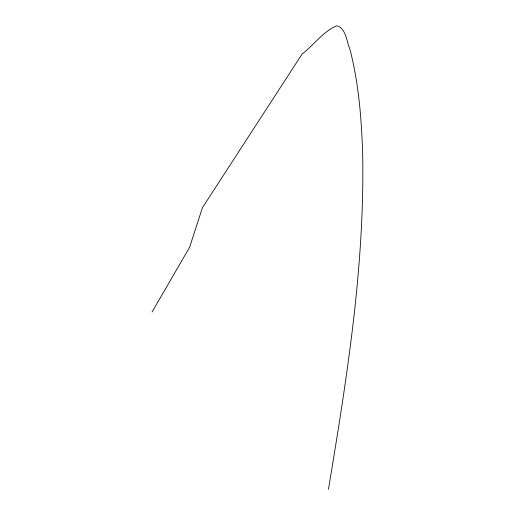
<?xml version="1.0" encoding="UTF-8"?>
<svg xmlns="http://www.w3.org/2000/svg" width="515" height="515" viewBox="0 0 515 515"><rect width="100%" height="100%" fill="white"/><g stroke="black" fill="none" stroke-linecap="round" stroke-linejoin="round"><path stroke-width="0.77" d="M328.467 489.25C346.898 378.016 364.935 265.721 362.644 152.601C361.414 117.819 358.678 82.786 349.846 49.009C346.537 41.432 346.138 28.505 336.9 25.75C322.976 31.428 313.802 45.133 302.035 54.127L202.447 207.661L189.591 247.309L152.047 312.006"/></g></svg>
